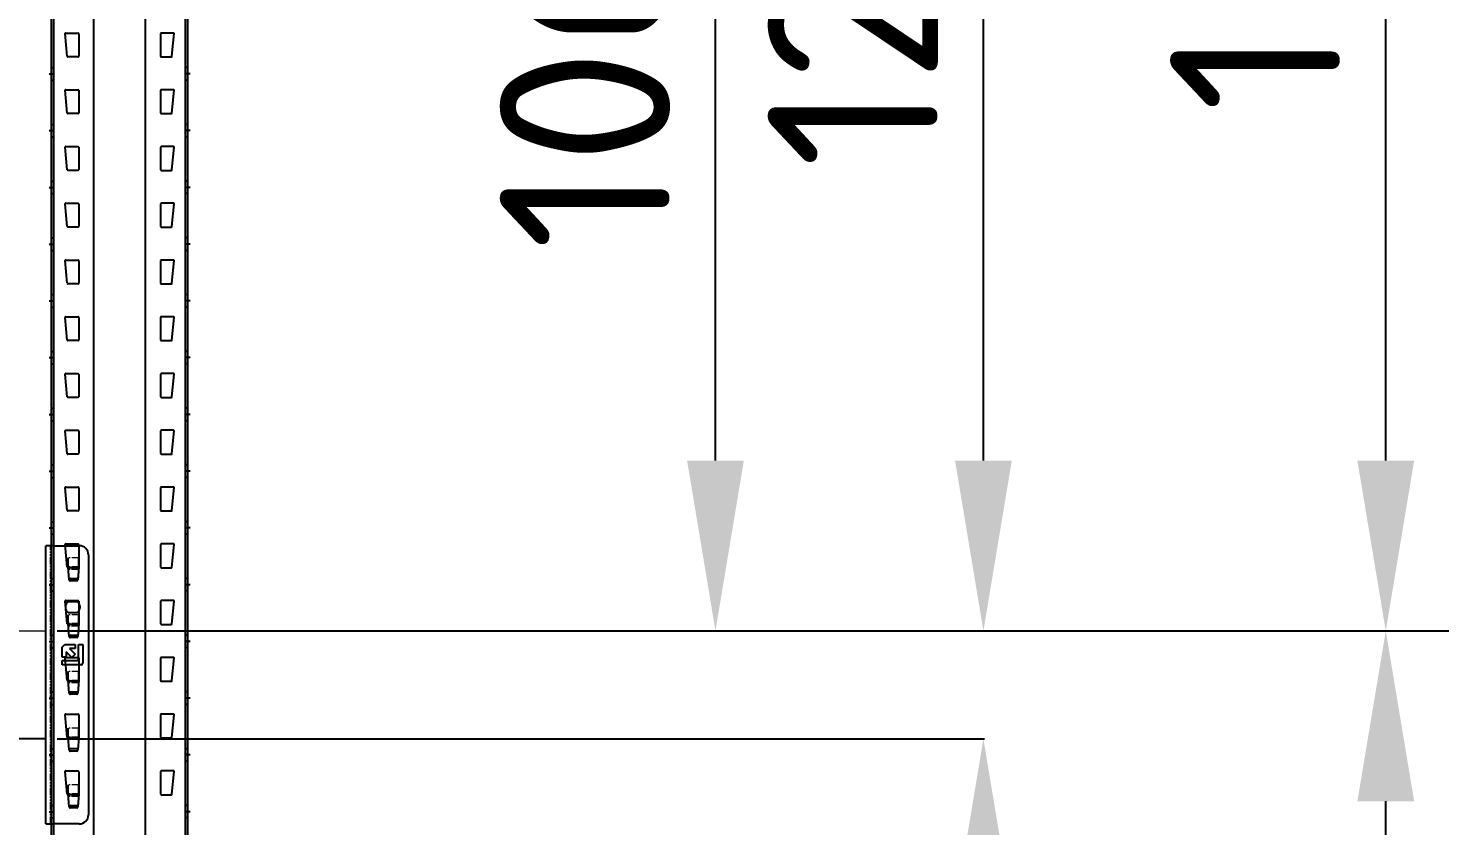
# Model space of a CAD drawing. Header units: millimetres. Extents: x 2140 to 223837, y 2113 to 170313.
# Drawn here: x 192580 to 193824, y 112232 to 112935 of the extents above; entities that cross this region are included whole.
import ezdxf

# ---------------------------------------------------------------- set-up
doc = ezdxf.new("R2010")
doc.units = ezdxf.units.MM
doc.linetypes.add('PHANTOM', pattern=[12.7, 6.35, -1.27, 1.27, -1.27, 1.27, -1.27])
doc.layers.add('0_ANNOT_Dimensions', color=7, linetype='Continuous')
doc.layers.add('2.Стойка', color=7, linetype='Continuous')
doc.layers.add('1.Балка', color=5, linetype='Continuous', lineweight=0)
doc.styles.get("Standard").update_dxf_attribs({"font": 'isocpeur.ttf'})
doc.dimstyles.new('150', dxfattribs={"dimtxt": 150, "dimasz": 150, "dimexe": 1, "dimexo": 10, "dimgap": 40, "dimtad": 1, "dimdec": 0, "dimzin": 0, "dimdsep": 46, "dimtxsty": 'Standard', "dimcen": 0.09, "dimadec": 0, "dimazin": 0, "dimtfac": 1, "dimtdec": 0, "dimtofl": 0, "dimtmove": 0, "dimatfit": 3, "dimfxl": 1, "dimtolj": 1, "dimtzin": 0, "dimarcsym": 0})
doc.dimstyles.new('150 (цвет)', dxfattribs={"dimtxt": 150, "dimasz": 150, "dimexe": 1, "dimexo": 10, "dimgap": -20, "dimtad": 1, "dimdec": 0, "dimzin": 0, "dimdsep": 46, "dimtxsty": 'Standard', "dimcen": 0.09, "dimadec": 0, "dimazin": 0, "dimtfac": 1, "dimtdec": 0, "dimtofl": 0, "dimtmove": 0, "dimatfit": 3, "dimfxl": 1, "dimtfill": 2, "dimtfillclr": 2, "dimtolj": 1, "dimtzin": 0, "dimarcsym": 0})

# ---------------------------------------------------------------- blocks, each defined once
blk = doc.blocks.new('*U494')
at = {"layer": '2.Стойка', "color": 0, "linetype": 'ByBlock'}
for p, q in [((-120, 0), (-120, 12200)), ((-118, 0), (-118, 12200)), ((-82.7, 0), (-82.7, 12200)), ((-37.3, 0), (-37.3, 12200)), ((-2, 0), (-2, 12200)), ((0, 0), (0, 12200)), ((-106.1, 3180.5), (-108, 3200.5)), ((-107.5, 3201), (-96.5, 3201)), ((-96, 3200.5), (-96, 3180.5)), ((-24, 3200.5), (-24, 3180.5)), ((-12.5, 3201), (-23.5, 3201)), ((-13.9, 3180.5), (-12, 3200.5)), ((-120, 3170.5), (-118, 3170.5)), ((-96.5, 3180), (-105.6, 3180)), ((-23.5, 3180), (-14.4, 3180)), ((0, 3170.5), (-2, 3170.5)), ((-122, 3165), (-118, 3165)), ((-120, 3159.5), (-118, 3159.5)), ((2, 3165), (-2, 3165)), ((0, 3159.5), (-2, 3159.5)), ((-106.1, 3130.5), (-108, 3150.5)), ((-107.5, 3151), (-96.5, 3151)), ((-96, 3150.5), (-96, 3130.5)), ((-24, 3150.5), (-24, 3130.5)), ((-12.5, 3151), (-23.5, 3151)), ((-13.9, 3130.5), (-12, 3150.5)), ((-96.5, 3130), (-105.6, 3130)), ((-23.5, 3130), (-14.4, 3130)), ((-122, 3115), (-118, 3115)), ((-120, 3120.5), (-118, 3120.5)), ((-120, 3109.5), (-118, 3109.5)), ((0, 3120.5), (-2, 3120.5)), ((2, 3115), (-2, 3115)), ((0, 3109.5), (-2, 3109.5)), ((-106.1, 3080.5), (-108, 3100.5)), ((-107.5, 3101), (-96.5, 3101)), ((-96, 3100.5), (-96, 3080.5)), ((-24, 3100.5), (-24, 3080.5)), ((-12.5, 3101), (-23.5, 3101)), ((-13.9, 3080.5), (-12, 3100.5)), ((-96.5, 3080), (-105.6, 3080)), ((-23.5, 3080), (-14.4, 3080)), ((-122, 3065), (-118, 3065)), ((-120, 3070.5), (-118, 3070.5)), ((-120, 3059.5), (-118, 3059.5)), ((0, 3070.5), (-2, 3070.5)), ((2, 3065), (-2, 3065)), ((0, 3059.5), (-2, 3059.5)), ((-106.1, 3030.5), (-108, 3050.5)), ((-107.5, 3051), (-96.5, 3051)), ((-96, 3050.5), (-96, 3030.5)), ((-24, 3050.5), (-24, 3030.5)), ((-12.5, 3051), (-23.5, 3051)), ((-13.9, 3030.5), (-12, 3050.5)), ((-96.5, 3030), (-105.6, 3030)), ((-23.5, 3030), (-14.4, 3030)), ((-122, 3015), (-118, 3015)), ((-120, 3020.5), (-118, 3020.5)), ((-120, 3009.5), (-118, 3009.5)), ((0, 3020.5), (-2, 3020.5)), ((2, 3015), (-2, 3015)), ((0, 3009.5), (-2, 3009.5)), ((-106.1, 2980.5), (-108, 3000.5)), ((-107.5, 3001), (-96.5, 3001)), ((-96, 3000.5), (-96, 2980.5)), ((-24, 3000.5), (-24, 2980.5)), ((-12.5, 3001), (-23.5, 3001)), ((-13.9, 2980.5), (-12, 3000.5)), ((-96.5, 2980), (-105.6, 2980)), ((-23.5, 2980), (-14.4, 2980)), ((-122, 2965), (-118, 2965)), ((-120, 2970.5), (-118, 2970.5)), ((-120, 2959.5), (-118, 2959.5)), ((0, 2970.5), (-2, 2970.5)), ((2, 2965), (-2, 2965)), ((0, 2959.5), (-2, 2959.5)), ((-106.1, 2930.5), (-108, 2950.5)), ((-107.5, 2951), (-96.5, 2951)), ((-96, 2950.5), (-96, 2930.5)), ((-24, 2950.5), (-24, 2930.5)), ((-12.5, 2951), (-23.5, 2951)), ((-13.9, 2930.5), (-12, 2950.5)), ((-96.5, 2930), (-105.6, 2930)), ((-23.5, 2930), (-14.4, 2930)), ((-122, 2915), (-118, 2915)), ((-120, 2920.5), (-118, 2920.5)), ((-120, 2909.5), (-118, 2909.5)), ((0, 2920.5), (-2, 2920.5)), ((2, 2915), (-2, 2915)), ((0, 2909.5), (-2, 2909.5)), ((-106.1, 2880.5), (-108, 2900.5)), ((-107.5, 2901), (-96.5, 2901)), ((-96, 2900.5), (-96, 2880.5)), ((-24, 2900.5), (-24, 2880.5)), ((-12.5, 2901), (-23.5, 2901)), ((-13.9, 2880.5), (-12, 2900.5)), ((-96.5, 2880), (-105.6, 2880)), ((-23.5, 2880), (-14.4, 2880)), ((-122, 2865), (-118, 2865)), ((-120, 2870.5), (-118, 2870.5)), ((-120, 2859.5), (-118, 2859.5)), ((0, 2870.5), (-2, 2870.5)), ((2, 2865), (-2, 2865)), ((0, 2859.5), (-2, 2859.5)), ((-106.1, 2830.5), (-108, 2850.5)), ((-107.5, 2851), (-96.5, 2851)), ((-96, 2850.5), (-96, 2830.5)), ((-24, 2850.5), (-24, 2830.5)), ((-12.5, 2851), (-23.5, 2851)), ((-13.9, 2830.5), (-12, 2850.5)), ((-96.5, 2830), (-105.6, 2830)), ((-23.5, 2830), (-14.4, 2830)), ((-122, 2815), (-118, 2815)), ((-120, 2820.5), (-118, 2820.5)), ((0, 2820.5), (-2, 2820.5)), ((2, 2815), (-2, 2815)), ((-120, 2809.5), (-118, 2809.5)), ((-106.1, 2780.5), (-108, 2800.5)), ((-107.5, 2801), (-96.5, 2801)), ((-96, 2800.5), (-96, 2780.5)), ((-24, 2800.5), (-24, 2780.5)), ((-12.5, 2801), (-23.5, 2801)), ((-13.9, 2780.5), (-12, 2800.5)), ((0, 2809.5), (-2, 2809.5)), ((-96.5, 2780), (-105.6, 2780)), ((-23.5, 2780), (-14.4, 2780)), ((-122, 2765), (-118, 2765)), ((-120, 2770.5), (-118, 2770.5)), ((0, 2770.5), (-2, 2770.5)), ((2, 2765), (-2, 2765)), ((-120, 2759.5), (-118, 2759.5)), ((-106.1, 2730.5), (-108, 2750.5)), ((-107.5, 2751), (-96.5, 2751)), ((-96, 2750.5), (-96, 2730.5)), ((-24, 2750.5), (-24, 2730.5)), ((-12.5, 2751), (-23.5, 2751)), ((-13.9, 2730.5), (-12, 2750.5)), ((0, 2759.5), (-2, 2759.5)), ((-96.5, 2730), (-105.6, 2730)), ((-23.5, 2730), (-14.4, 2730)), ((-122, 2715), (-118, 2715)), ((-120, 2720.5), (-118, 2720.5)), ((0, 2720.5), (-2, 2720.5)), ((2, 2715), (-2, 2715)), ((-120, 2709.5), (-118, 2709.5)), ((-106.1, 2680.5), (-108, 2700.5)), ((-107.5, 2701), (-96.5, 2701)), ((-96, 2700.5), (-96, 2680.5)), ((-24, 2700.5), (-24, 2680.5)), ((-12.5, 2701), (-23.5, 2701)), ((-13.9, 2680.5), (-12, 2700.5)), ((0, 2709.5), (-2, 2709.5)), ((-96.5, 2680), (-105.6, 2680)), ((-23.5, 2680), (-14.4, 2680)), ((-122, 2665), (-118, 2665)), ((-120, 2670.5), (-118, 2670.5)), ((0, 2670.5), (-2, 2670.5)), ((2, 2665), (-2, 2665)), ((-120, 2659.5), (-118, 2659.5)), ((-106.1, 2630.5), (-108, 2650.5)), ((-107.5, 2651), (-96.5, 2651)), ((-96, 2650.5), (-96, 2630.5)), ((-24, 2650.5), (-24, 2630.5)), ((-12.5, 2651), (-23.5, 2651)), ((-13.9, 2630.5), (-12, 2650.5)), ((0, 2659.5), (-2, 2659.5)), ((-96.5, 2630), (-105.6, 2630)), ((-23.5, 2630), (-14.4, 2630)), ((-122, 2615), (-118, 2615)), ((-120, 2620.5), (-118, 2620.5)), ((0, 2620.5), (-2, 2620.5)), ((2, 2615), (-2, 2615)), ((-120, 2609.5), (-118, 2609.5)), ((-106.1, 2580.5), (-108, 2600.5)), ((-107.5, 2601), (-96.5, 2601)), ((-96, 2600.5), (-96, 2580.5)), ((-24, 2600.5), (-24, 2580.5)), ((-12.5, 2601), (-23.5, 2601)), ((-13.9, 2580.5), (-12, 2600.5)), ((0, 2609.5), (-2, 2609.5)), ((-96.5, 2580), (-105.6, 2580)), ((-23.5, 2580), (-14.4, 2580)), ((-122, 2565), (-118, 2565)), ((-120, 2570.5), (-118, 2570.5)), ((0, 2570.5), (-2, 2570.5)), ((2, 2565), (-2, 2565)), ((-120, 2559.5), (-118, 2559.5)), ((-106.1, 2530.5), (-108, 2550.5)), ((-107.5, 2551), (-96.5, 2551)), ((-96, 2550.5), (-96, 2530.5)), ((-24, 2550.5), (-24, 2530.5)), ((-12.5, 2551), (-23.5, 2551)), ((-13.9, 2530.5), (-12, 2550.5)), ((0, 2559.5), (-2, 2559.5)), ((-96.5, 2530), (-105.6, 2530)), ((-23.5, 2530), (-14.4, 2530)), ((-122, 2515), (-118, 2515)), ((-120, 2520.5), (-118, 2520.5)), ((0, 2520.5), (-2, 2520.5)), ((2, 2515), (-2, 2515)), ((-120, 2509.5), (-118, 2509.5)), ((0, 2509.5), (-2, 2509.5))]:
    blk.add_line(p, q, dxfattribs=at)
for centre, start, end in [((-107.5, 3200.5), 90, 185.4403), ((-96.5, 3200.5), 0, 90), ((-23.5, 3200.5), 90, 180), ((-12.5, 3200.5), 354.5597, 90), ((-105.6, 3180.5), 185.4403, 270), ((-96.5, 3180.5), 270, 0), ((-23.5, 3180.5), 180, 270), ((-14.4, 3180.5), 270, 354.5597), ((-107.5, 3150.5), 90, 185.4403), ((-96.5, 3150.5), 0, 90), ((-23.5, 3150.5), 90, 180), ((-12.5, 3150.5), 354.5597, 90), ((-105.6, 3130.5), 185.4403, 270), ((-96.5, 3130.5), 270, 0), ((-23.5, 3130.5), 180, 270), ((-14.4, 3130.5), 270, 354.5597), ((-107.5, 3100.5), 90, 185.4403), ((-96.5, 3100.5), 0, 90), ((-23.5, 3100.5), 90, 180), ((-12.5, 3100.5), 354.5597, 90), ((-105.6, 3080.5), 185.4403, 270), ((-96.5, 3080.5), 270, 0), ((-23.5, 3080.5), 180, 270), ((-14.4, 3080.5), 270, 354.5597), ((-107.5, 3050.5), 90, 185.4403), ((-96.5, 3050.5), 0, 90), ((-23.5, 3050.5), 90, 180), ((-12.5, 3050.5), 354.5597, 90), ((-105.6, 3030.5), 185.4403, 270), ((-96.5, 3030.5), 270, 0), ((-23.5, 3030.5), 180, 270), ((-14.4, 3030.5), 270, 354.5597), ((-107.5, 3000.5), 90, 185.4403), ((-96.5, 3000.5), 0, 90), ((-23.5, 3000.5), 90, 180), ((-12.5, 3000.5), 354.5597, 90), ((-105.6, 2980.5), 185.4403, 270), ((-96.5, 2980.5), 270, 0), ((-23.5, 2980.5), 180, 270), ((-14.4, 2980.5), 270, 354.5597), ((-107.5, 2950.5), 90, 185.4403), ((-96.5, 2950.5), 0, 90), ((-23.5, 2950.5), 90, 180), ((-12.5, 2950.5), 354.5597, 90), ((-105.6, 2930.5), 185.4403, 270), ((-96.5, 2930.5), 270, 0), ((-23.5, 2930.5), 180, 270), ((-14.4, 2930.5), 270, 354.5597), ((-107.5, 2900.5), 90, 185.4403), ((-96.5, 2900.5), 0, 90), ((-23.5, 2900.5), 90, 180), ((-12.5, 2900.5), 354.5597, 90), ((-105.6, 2880.5), 185.4403, 270), ((-96.5, 2880.5), 270, 0), ((-23.5, 2880.5), 180, 270), ((-14.4, 2880.5), 270, 354.5597), ((-107.5, 2850.5), 90, 185.4403), ((-96.5, 2850.5), 0, 90), ((-23.5, 2850.5), 90, 180), ((-12.5, 2850.5), 354.5597, 90), ((-105.6, 2830.5), 185.4403, 270), ((-96.5, 2830.5), 270, 0), ((-23.5, 2830.5), 180, 270), ((-14.4, 2830.5), 270, 354.5597), ((-107.5, 2800.5), 90, 185.4403), ((-96.5, 2800.5), 0, 90), ((-23.5, 2800.5), 90, 180), ((-12.5, 2800.5), 354.5597, 90), ((-105.6, 2780.5), 185.4403, 270), ((-96.5, 2780.5), 270, 0), ((-23.5, 2780.5), 180, 270), ((-14.4, 2780.5), 270, 354.5597), ((-107.5, 2750.5), 90, 185.4403), ((-96.5, 2750.5), 0, 90), ((-23.5, 2750.5), 90, 180), ((-12.5, 2750.5), 354.5597, 90), ((-105.6, 2730.5), 185.4403, 270), ((-96.5, 2730.5), 270, 0), ((-23.5, 2730.5), 180, 270), ((-14.4, 2730.5), 270, 354.5597), ((-107.5, 2700.5), 90, 185.4403), ((-96.5, 2700.5), 0, 90), ((-23.5, 2700.5), 90, 180), ((-12.5, 2700.5), 354.5597, 90), ((-105.6, 2680.5), 185.4403, 270), ((-96.5, 2680.5), 270, 0), ((-23.5, 2680.5), 180, 270), ((-14.4, 2680.5), 270, 354.5597), ((-107.5, 2650.5), 90, 185.4403), ((-96.5, 2650.5), 0, 90), ((-23.5, 2650.5), 90, 180), ((-12.5, 2650.5), 354.5597, 90), ((-105.6, 2630.5), 185.4403, 270), ((-96.5, 2630.5), 270, 0), ((-23.5, 2630.5), 180, 270), ((-14.4, 2630.5), 270, 354.5597), ((-107.5, 2600.5), 90, 185.4403), ((-96.5, 2600.5), 0, 90), ((-23.5, 2600.5), 90, 180), ((-12.5, 2600.5), 354.5597, 90), ((-105.6, 2580.5), 185.4403, 270), ((-96.5, 2580.5), 270, 0), ((-23.5, 2580.5), 180, 270), ((-14.4, 2580.5), 270, 354.5597), ((-107.5, 2550.5), 90, 185.4403), ((-96.5, 2550.5), 0, 90), ((-23.5, 2550.5), 90, 180), ((-12.5, 2550.5), 354.5597, 90), ((-105.6, 2530.5), 185.4403, 270), ((-96.5, 2530.5), 270, 0), ((-23.5, 2530.5), 180, 270), ((-14.4, 2530.5), 270, 354.5597)]:
    blk.add_arc(centre, 0.5, start, end, dxfattribs=at)
blk = doc.blocks.new('*U1726')
at = {"layer": '1.Балка', "color": 0, "linetype": 'Continuous', "lineweight": 25}
for p, q in [((2705, -210.7), (2705, 34.3)), ((2712.5, 34.3), (2705, 34.3)), ((2712.5, 34.3), (2734.5, 34.3)), ((2742.5, 26.3), (2742.5, -202.7)), ((2724.6, 15.8), (2724.6, 23.6)), ((2725.6, 4.4), (2724.6, 15.8)), ((2734.2, 15.8), (2733.2, 4.4)), ((2734.2, 15.8), (2734.2, 23.6)), ((2732.4, 5.3), (2726.4, 5.3)), ((2732.2, 3.5), (2726.6, 3.5)), ((2724.9, -14.7), (2732.5, -14.7)), ((2732.5, -24.7), (2724.9, -24.7)), ((2724.6, -34.2), (2724.6, -26.4)), ((2725.6, -45.6), (2724.6, -34.2)), ((2734.2, -34.2), (2733.2, -45.6)), ((2734.2, -34.2), (2734.2, -26.4)), ((2732.4, -44.7), (2726.4, -44.7)), ((2732.2, -46.5), (2726.6, -46.5)), ((2719.5, -54.9), (2721.8, -52.7)), ((2719.5, -63.9), (2719.5, -54.9)), ((2721.8, -52.7), (2730.8, -52.7)), ((2728, -64), (2723, -59)), ((2723, -59), (2723, -63.9)), ((2725.8, -56.2), (2730.9, -61.2)), ((2730.8, -56.2), (2725.8, -56.2)), ((2730.9, -61.2), (2728, -64)), ((2730.8, -52.7), (2730.8, -56.2)), ((2733.8, -66.9), (2733.8, -52.7)), ((2733.8, -52.7), (2737.5, -52.7)), ((2737.5, -52.7), (2737.5, -69.2)), ((2723, -63.9), (2719.5, -63.9)), ((2719.5, -70.7), (2719.5, -66.9)), ((2719.5, -66.9), (2733.8, -66.9)), ((2736, -70.7), (2719.5, -70.7)), ((2724.6, -84.2), (2724.6, -76.4)), ((2725.6, -95.6), (2724.6, -84.2)), ((2734.2, -84.2), (2733.2, -95.6)), ((2734.2, -84.2), (2734.2, -76.4)), ((2732.4, -94.7), (2726.4, -94.7)), ((2732.2, -96.5), (2726.6, -96.5)), ((2705, -135.7), (5, -135.7)), ((2724.6, -134.2), (2724.6, -126.4)), ((2725.6, -145.6), (2724.6, -134.2)), ((2734.2, -134.2), (2733.2, -145.6)), ((2734.2, -134.2), (2734.2, -126.4)), ((2732.4, -144.7), (2726.4, -144.7)), ((2732.2, -146.5), (2726.6, -146.5)), ((2724.6, -184.2), (2724.6, -176.4)), ((2725.6, -195.6), (2724.6, -184.2)), ((2734.2, -184.2), (2733.2, -195.6)), ((2734.2, -184.2), (2734.2, -176.4)), ((2732.4, -194.7), (2726.4, -194.7)), ((2732.2, -196.5), (2726.6, -196.5)), ((2705, -210.7), (2712.5, -210.7)), ((2734.5, -210.7), (2712.5, -210.7))]:
    blk.add_line(p, q, dxfattribs=at)
at = {"layer": '1.Балка', "color": 0, "linetype": 'PHANTOM', "lineweight": 18}
for p, q in [((2709, -210.7), (2709, 34.3)), ((2734.2, 23.6), (2724.6, 23.6)), ((2734.2, 15.7), (2724.6, 15.7)), ((2734.1, 14.7), (2724.7, 14.7)), ((2734, 13.5), (2724.8, 13.5)), ((2734.2, -26.4), (2724.6, -26.4)), ((2734.2, -34.3), (2724.6, -34.3)), ((2734.1, -35.3), (2724.7, -35.3)), ((2734, -36.5), (2724.8, -36.5)), ((2734.2, -76.4), (2724.6, -76.4)), ((2734.2, -84.3), (2724.6, -84.3)), ((2734.1, -85.3), (2724.7, -85.3)), ((2734, -86.5), (2724.8, -86.5)), ((2734.2, -126.4), (2724.6, -126.4)), ((2734.2, -134.3), (2724.6, -134.3)), ((2734.1, -135.3), (2724.7, -135.3)), ((2734, -136.5), (2724.8, -136.5)), ((2734.2, -176.4), (2724.6, -176.4)), ((2734.2, -184.3), (2724.6, -184.3)), ((2734.1, -185.3), (2724.7, -185.3)), ((2734, -186.5), (2724.8, -186.5))]:
    blk.add_line(p, q, dxfattribs=at)
at = {"layer": '1.Балка', "color": 0}
blk.add_line((5, -40.7), (2705, -40.7), dxfattribs=at)
at = {"layer": '1.Балка', "color": 0, "linetype": 'Continuous', "lineweight": 25}
for centre, radius, start, end in [((2734.5, 26.3), 8, 0.0004, 89.9997), ((2726.4, 6.3), 0.99, 185.9117, 270.8038), ((2726.6, 4.5), 1.03, 183.6643, 268.5085), ((2726.6, 4.5), 1, 185.0015, 269.9986), ((2732.2, 4.5), 1.03, 271.4915, 356.3357), ((2732.2, 4.5), 1, 269.9955, 355.0045), ((2732.4, 6.3), 0.99, 269.1962, 354.0883), ((2728.2, -19.7), 6, 123.5568, 236.4432), ((2729.2, -19.7), 6, 303.5568, 56.4432), ((2726.4, -43.7), 0.99, 185.9116, 270.8034), ((2726.6, -45.5), 1.03, 183.6646, 268.5085), ((2726.6, -45.5), 1, 185.0015, 269.9986), ((2732.2, -45.5), 1.03, 271.4915, 356.3354), ((2732.2, -45.5), 1, 269.9955, 355.0045), ((2732.4, -43.7), 0.99, 269.1966, 354.0884), ((2736, -69.2), 1.5, 270, 359.9996), ((2726.4, -93.7), 0.99, 185.9118, 270.8034), ((2726.6, -95.5), 1.03, 183.6645, 268.5084), ((2726.6, -95.5), 1, 185.0015, 269.9986), ((2732.2, -95.5), 1.03, 271.4916, 356.3355), ((2732.2, -95.5), 1, 269.9955, 355.0044), ((2732.4, -93.7), 0.99, 269.1966, 354.0882), ((2726.4, -143.7), 0.99, 185.9119, 270.8034), ((2726.6, -145.5), 1.03, 183.6645, 268.5083), ((2726.6, -145.5), 1, 185.0015, 269.9986), ((2732.2, -145.5), 1.03, 271.4917, 356.3355), ((2732.2, -145.5), 1, 269.9955, 355.0045), ((2732.4, -143.7), 0.99, 269.1966, 354.0881), ((2726.4, -193.7), 0.99, 185.9116, 270.8034), ((2726.6, -195.5), 1.03, 183.6643, 268.5085), ((2726.6, -195.5), 1, 185.0015, 269.9986), ((2732.2, -195.5), 1.03, 271.4915, 356.3357), ((2732.2, -195.5), 1, 269.9955, 355.0045), ((2732.4, -193.7), 0.99, 269.1966, 354.0884), ((2734.5, -202.7), 8, 270.0003, 359.9996)]:
    blk.add_arc(centre, radius, start, end, dxfattribs=at)
blk = doc.blocks.new('*D870')
at = {"layer": '0_ANNOT_Dimensions', "color": 0, "lineweight": -2, "transparency": 16777216}
for p, q in [((192606, 112308.8), (193422.8, 112308.8)), ((193421.8, 111203.8), (193421.8, 112158.8)), ((192606, 111053.8), (193422.8, 111053.8))]:
    blk.add_line(p, q, dxfattribs=at)
at = {"layer": '0_ANNOT_Dimensions', "color": 0, "transparency": 16777216}
for points in [[(193396.8, 112158.8), (193446.8, 112158.8), (193421.8, 112308.8)], [(193396.8, 111203.8), (193446.8, 111203.8), (193421.8, 111053.8)]]:
    blk.add_solid(points, dxfattribs=at)
at = {"layer": 'Defpoints', "color": 0, "transparency": 16777216}
for p in [(192596, 112308.8), (193421.8, 112308.8), (192596, 111053.8)]:
    blk.add_point(p, dxfattribs=at)
at = {"layer": '0_ANNOT_Dimensions', "color": 0, "transparency": 16777216, "insert": (193306.8, 111681.3), "char_height": 150, "attachment_point": 5, "rotation": 90}
blk.add_mtext('\\A1;1255', dxfattribs=at)
blk = doc.blocks.new('*D871')
at = {"layer": '0_ANNOT_Dimensions', "color": 0, "lineweight": -2, "transparency": 16777216}
for p, q in [((192606, 112403.8), (193777.2, 112403.8)), ((193776.2, 111203.8), (193776.2, 112253.8)), ((192606, 111053.8), (193777.2, 111053.8))]:
    blk.add_line(p, q, dxfattribs=at)
at = {"layer": '0_ANNOT_Dimensions', "color": 0, "transparency": 16777216}
for points in [[(193751.2, 112253.8), (193801.2, 112253.8), (193776.2, 112403.8)], [(193751.2, 111203.8), (193801.2, 111203.8), (193776.2, 111053.8)]]:
    blk.add_solid(points, dxfattribs=at)
at = {"layer": 'Defpoints', "color": 0, "transparency": 16777216}
for p in [(192596, 112403.8), (193776.2, 112403.8), (192596, 111053.8)]:
    blk.add_point(p, dxfattribs=at)
at = {"layer": '0_ANNOT_Dimensions', "color": 0, "transparency": 16777216, "insert": (193661.2, 111728.8), "char_height": 150, "attachment_point": 5, "rotation": 90}
blk.add_mtext('\\A1;1350', dxfattribs=at)
blk = doc.blocks.new('*D872')
at = {"layer": '0_ANNOT_Dimensions', "color": 0, "lineweight": -2, "transparency": 16777216}
for p, q in [((192606, 113608.8), (193422.8, 113608.8)), ((193421.8, 112553.8), (193421.8, 113458.8)), ((192606, 112403.8), (193422.8, 112403.8))]:
    blk.add_line(p, q, dxfattribs=at)
at = {"layer": '0_ANNOT_Dimensions', "color": 0, "transparency": 16777216}
for points in [[(193396.8, 113458.8), (193446.8, 113458.8), (193421.8, 113608.8)], [(193396.8, 112553.8), (193446.8, 112553.8), (193421.8, 112403.8)]]:
    blk.add_solid(points, dxfattribs=at)
at = {"layer": 'Defpoints', "color": 0, "transparency": 16777216}
for p in [(192596, 113608.8), (193421.8, 113608.8), (192596, 112403.8)]:
    blk.add_point(p, dxfattribs=at)
at = {"layer": '0_ANNOT_Dimensions', "color": 0, "transparency": 16777216, "insert": (193306.8, 113006.3), "char_height": 150, "attachment_point": 5, "rotation": 90}
blk.add_mtext('\\A1;1205', dxfattribs=at)
blk = doc.blocks.new('*D873')
at = {"layer": '0_ANNOT_Dimensions', "color": 0, "lineweight": -2, "transparency": 16777216}
for p, q in [((192606, 113703.8), (193777.2, 113703.8)), ((193776.2, 112553.8), (193776.2, 113553.8)), ((192606, 112403.8), (193777.2, 112403.8))]:
    blk.add_line(p, q, dxfattribs=at)
at = {"layer": '0_ANNOT_Dimensions', "color": 0, "transparency": 16777216}
for points in [[(193751.2, 113553.8), (193801.2, 113553.8), (193776.2, 113703.8)], [(193751.2, 112553.8), (193801.2, 112553.8), (193776.2, 112403.8)]]:
    blk.add_solid(points, dxfattribs=at)
at = {"layer": 'Defpoints', "color": 0, "transparency": 16777216}
for p in [(192596, 113703.8), (193776.2, 113703.8), (192596, 112403.8)]:
    blk.add_point(p, dxfattribs=at)
at = {"layer": '0_ANNOT_Dimensions', "color": 0, "transparency": 16777216, "insert": (193661.2, 113053.8), "char_height": 150, "attachment_point": 5, "rotation": 90}
blk.add_mtext('\\A1;1300', dxfattribs=at)
blk = doc.blocks.new('*D880')
at = {"layer": '0_ANNOT_Dimensions', "color": 0, "lineweight": -2, "transparency": 16777216}
for p, q in [((192606, 113463.8), (193186.8, 113463.8)), ((193185.8, 112553.8), (193185.8, 113313.8)), ((192606, 112403.8), (193186.8, 112403.8))]:
    blk.add_line(p, q, dxfattribs=at)
at = {"layer": '0_ANNOT_Dimensions', "color": 0, "transparency": 16777216}
for points in [[(193160.8, 113313.8), (193210.8, 113313.8), (193185.8, 113463.8)], [(193160.8, 112553.8), (193210.8, 112553.8), (193185.8, 112403.8)]]:
    blk.add_solid(points, dxfattribs=at)
at = {"layer": 'Defpoints', "color": 0, "transparency": 16777216}
for p in [(192596, 113463.8), (193185.8, 113463.8), (192596, 112403.8)]:
    blk.add_point(p, dxfattribs=at)
at = {"layer": '0_ANNOT_Dimensions', "color": 0, "transparency": 16777216, "insert": (193070.8, 112933.8), "char_height": 150, "attachment_point": 5, "rotation": 90}
blk.add_mtext('\\A1;1060', dxfattribs=at)
blk = doc.blocks.new('*D882')
at = {"layer": '0_ANNOT_Dimensions', "color": 0, "lineweight": -2, "transparency": 16777216}
for p, q in [((192606, 112403.8), (194127.2, 112403.8)), ((194126.2, 109872.5), (194126.2, 112253.8)), ((193056.9, 109722.5), (194127.2, 109722.5))]:
    blk.add_line(p, q, dxfattribs=at)
at = {"layer": '0_ANNOT_Dimensions', "color": 0, "transparency": 16777216}
for points in [[(194101.2, 112253.8), (194151.2, 112253.8), (194126.2, 112403.8)], [(194101.2, 109872.5), (194151.2, 109872.5), (194126.2, 109722.5)]]:
    blk.add_solid(points, dxfattribs=at)
at = {"layer": 'Defpoints', "color": 0, "transparency": 16777216}
for p in [(192596, 112403.8), (194126.2, 112403.8), (193046.9, 109722.5)]:
    blk.add_point(p, dxfattribs=at)
at = {"layer": '0_ANNOT_Dimensions', "color": 0, "transparency": 16777216, "insert": (194011.2, 111063.1), "char_height": 150, "attachment_point": 5, "rotation": 90}
blk.add_mtext('\\A1;2681', dxfattribs=at)
blk = doc.blocks.new('*D883')
at = {"layer": '0_ANNOT_Dimensions', "color": 0, "lineweight": -2, "transparency": 16777216}
for p, q in [((192606, 113608.8), (194443.2, 113608.8)), ((194442.2, 109872.5), (194442.2, 113458.8)), ((194422.2, 111880.6), (194232.2, 111880.6)), ((194232.2, 111880.6), (194232.2, 111450.6)), ((194422.2, 111450.6), (194422.2, 111880.6)), ((194232.2, 111450.6), (194422.2, 111450.6)), ((193056.9, 109722.5), (194443.2, 109722.5))]:
    blk.add_line(p, q, dxfattribs=at)
at = {"layer": '0_ANNOT_Dimensions', "color": 0, "transparency": 16777216}
for points in [[(194417.2, 113458.8), (194467.2, 113458.8), (194442.2, 113608.8)], [(194417.2, 109872.5), (194467.2, 109872.5), (194442.2, 109722.5)]]:
    blk.add_solid(points, dxfattribs=at)
at = {"layer": 'Defpoints', "color": 0, "transparency": 16777216}
for p in [(192596, 113608.8), (194442.2, 113608.8), (193046.9, 109722.5)]:
    blk.add_point(p, dxfattribs=at)
at = {"layer": '0_ANNOT_Dimensions', "color": 0, "transparency": 16777216, "insert": (194327.2, 111665.6), "char_height": 150, "attachment_point": 5, "rotation": 90, "bg_fill": 1, "box_fill_scale": 1.1, "bg_fill_color": 2, "bg_fill_transparency": 0}
blk.add_mtext('\\A1;3886', dxfattribs=at)
blk = doc.blocks.new('*D884')
at = {"layer": '0_ANNOT_Dimensions', "color": 0, "lineweight": -2, "transparency": 16777216}
for p, q in [((192606, 115053.8), (194771.7, 115053.8)), ((194770.7, 109872.5), (194770.7, 114903.8)), ((193056.9, 109722.5), (194771.7, 109722.5))]:
    blk.add_line(p, q, dxfattribs=at)
at = {"layer": '0_ANNOT_Dimensions', "color": 0, "transparency": 16777216}
for points in [[(194745.7, 114903.8), (194795.7, 114903.8), (194770.7, 115053.8)], [(194745.7, 109872.5), (194795.7, 109872.5), (194770.7, 109722.5)]]:
    blk.add_solid(points, dxfattribs=at)
at = {"layer": 'Defpoints', "color": 0, "transparency": 16777216}
for p in [(192596, 115053.8), (194770.7, 115053.8), (193046.9, 109722.5)]:
    blk.add_point(p, dxfattribs=at)
at = {"layer": '0_ANNOT_Dimensions', "color": 0, "transparency": 16777216, "insert": (194655.7, 112388.1), "char_height": 150, "attachment_point": 5, "rotation": 90}
blk.add_mtext('\\A1;5331', dxfattribs=at)
blk = doc.blocks.new('*D885')
at = {"layer": '0_ANNOT_Dimensions', "color": 0, "lineweight": -2, "transparency": 16777216}
for p, q in [((192606, 116403.8), (195085.9, 116403.8)), ((195084.9, 109872.5), (195084.9, 116253.8)), ((193234.1, 109722.5), (195085.9, 109722.5))]:
    blk.add_line(p, q, dxfattribs=at)
at = {"layer": '0_ANNOT_Dimensions', "color": 0, "transparency": 16777216}
for points in [[(195059.9, 116253.8), (195109.9, 116253.8), (195084.9, 116403.8)], [(195059.9, 109872.5), (195109.9, 109872.5), (195084.9, 109722.5)]]:
    blk.add_solid(points, dxfattribs=at)
at = {"layer": 'Defpoints', "color": 0, "transparency": 16777216}
for p in [(192596, 116403.8), (195084.9, 116403.8), (193224.1, 109722.5)]:
    blk.add_point(p, dxfattribs=at)
at = {"layer": '0_ANNOT_Dimensions', "color": 0, "transparency": 16777216, "insert": (194969.9, 113063.1), "char_height": 150, "attachment_point": 5, "rotation": 90}
blk.add_mtext('\\A1;6681', dxfattribs=at)
blk = doc.blocks.new('*D886')
at = {"layer": '0_ANNOT_Dimensions', "color": 0, "lineweight": -2, "transparency": 16777216}
for p, q in [((192606, 117608.8), (195421.5, 117608.8)), ((195420.5, 109872.5), (195420.5, 117458.8)), ((195400.5, 113880.6), (195210.5, 113880.6)), ((195210.5, 113880.6), (195210.5, 113450.6)), ((195400.5, 113450.6), (195400.5, 113880.6)), ((195210.5, 113450.6), (195400.5, 113450.6)), ((193234.1, 109722.5), (195421.5, 109722.5))]:
    blk.add_line(p, q, dxfattribs=at)
at = {"layer": '0_ANNOT_Dimensions', "color": 0, "transparency": 16777216}
for points in [[(195395.5, 117458.8), (195445.5, 117458.8), (195420.5, 117608.8)], [(195395.5, 109872.5), (195445.5, 109872.5), (195420.5, 109722.5)]]:
    blk.add_solid(points, dxfattribs=at)
at = {"layer": 'Defpoints', "color": 0, "transparency": 16777216}
for p in [(192596, 117608.8), (195420.5, 117608.8), (193224.1, 109722.5)]:
    blk.add_point(p, dxfattribs=at)
at = {"layer": '0_ANNOT_Dimensions', "color": 0, "transparency": 16777216, "insert": (195305.5, 113665.6), "char_height": 150, "attachment_point": 5, "rotation": 90, "bg_fill": 1, "box_fill_scale": 1.1, "bg_fill_color": 2, "bg_fill_transparency": 0}
blk.add_mtext('\\A1;7886', dxfattribs=at)
blk = doc.blocks.new('*D890')
at = {"layer": '0_ANNOT_Dimensions', "color": 0, "lineweight": -2, "transparency": 16777216}
for p, q in [((192606, 118853.8), (195762.8, 118853.8)), ((195761.8, 109872.5), (195761.8, 118703.8)), ((192744, 109722.5), (195762.8, 109722.5))]:
    blk.add_line(p, q, dxfattribs=at)
at = {"layer": '0_ANNOT_Dimensions', "color": 0, "transparency": 16777216}
for points in [[(195736.8, 118703.8), (195786.8, 118703.8), (195761.8, 118853.8)], [(195736.8, 109872.5), (195786.8, 109872.5), (195761.8, 109722.5)]]:
    blk.add_solid(points, dxfattribs=at)
at = {"layer": 'Defpoints', "color": 0, "transparency": 16777216}
for p in [(192596, 118853.8), (195761.8, 118853.8), (192734, 109722.5)]:
    blk.add_point(p, dxfattribs=at)
at = {"layer": '0_ANNOT_Dimensions', "color": 0, "transparency": 16777216, "insert": (195646.8, 114288.1), "char_height": 150, "attachment_point": 5, "rotation": 90}
blk.add_mtext('\\A1;9131', dxfattribs=at)
blk = doc.blocks.new('*D891')
at = {"layer": '0_ANNOT_Dimensions', "color": 0, "lineweight": -2, "transparency": 16777216}
for p, q in [((192606, 120003.8), (196097.6, 120003.8)), ((196096.6, 109872.5), (196096.6, 119853.8)), ((192744, 109722.5), (196097.6, 109722.5))]:
    blk.add_line(p, q, dxfattribs=at)
at = {"layer": '0_ANNOT_Dimensions', "color": 0, "transparency": 16777216}
for points in [[(196071.6, 119853.8), (196121.6, 119853.8), (196096.6, 120003.8)], [(196071.6, 109872.5), (196121.6, 109872.5), (196096.6, 109722.5)]]:
    blk.add_solid(points, dxfattribs=at)
at = {"layer": 'Defpoints', "color": 0, "transparency": 16777216}
for p in [(192596, 120003.8), (196096.6, 120003.8), (192734, 109722.5)]:
    blk.add_point(p, dxfattribs=at)
at = {"layer": '0_ANNOT_Dimensions', "color": 0, "transparency": 16777216, "insert": (195981.6, 114863.1), "char_height": 150, "attachment_point": 5, "rotation": 90}
blk.add_mtext('\\A1;10281', dxfattribs=at)

msp = doc.modelspace()

# ---------------------------------------------------------------- block references
at = {"layer": '1.Балка', "color": 1}
msp.add_blockref('*U1726', (189891, 112444.5), dxfattribs=at)
at = {"layer": '2.Стойка', "color": 0}
msp.add_blockref('*U494', (192721, 109729.5), dxfattribs=at)

# ---------------------------------------------------------------- dimensions: what is measured, and where the dimension line sits
at = {"layer": '0_ANNOT_Dimensions'}
for base, p1, p2, picture, middle in [((196096.6, 120003.8), (192734, 109722.5), (192596, 120003.8), '*D891', (195981.6, 114863.1)), ((195761.8, 118853.8), (192734, 109722.5), (192596, 118853.8), '*D890', (195646.8, 114288.1)), ((195084.9, 116403.8), (193224.1, 109722.5), (192596, 116403.8), '*D885', (194969.9, 113063.1)), ((194770.7, 115053.8), (193046.9, 109722.5), (192596, 115053.8), '*D884', (194655.7, 112388.1)), ((193776.2, 113703.8), (192596, 112403.8), (192596, 113703.8), '*D873', (193661.2, 113053.8)), ((193776.2, 112403.8), (192596, 111053.8), (192596, 112403.8), '*D871', (193661.2, 111728.8)), ((194126.2, 112403.8), (193046.9, 109722.5), (192596, 112403.8), '*D882', (194011.2, 111063.1))]:
    dim = msp.add_linear_dim(base=base, p1=p1, p2=p2, angle=90, dimstyle='150', dxfattribs=at)
    dim.commit()
    dim.dimension.update_dxf_attribs({"geometry": picture, "text_midpoint": middle})
at = {"layer": '0_ANNOT_Dimensions', "color": 6}
for base, p1, p2, picture, middle in [((195420.5, 117608.8), (193224.1, 109722.5), (192596, 117608.8), '*D886', (195305.5, 113665.6)), ((194442.2, 113608.8), (193046.9, 109722.5), (192596, 113608.8), '*D883', (194327.2, 111665.6))]:
    dim = msp.add_linear_dim(base=base, p1=p1, p2=p2, angle=90, dimstyle='150 (цвет)', dxfattribs=at)
    dim.commit()
    dim.dimension.update_dxf_attribs({"geometry": picture, "text_midpoint": middle})
at = {"layer": '0_ANNOT_Dimensions', "color": 1}
for base, p1, p2, picture, middle in [((193421.8, 113608.8), (192596, 112403.8), (192596, 113608.8), '*D872', (193306.8, 113006.3)), ((193421.8, 112308.8), (192596, 111053.8), (192596, 112308.8), '*D870', (193306.8, 111681.3))]:
    dim = msp.add_linear_dim(base=base, p1=p1, p2=p2, angle=90, dimstyle='150', dxfattribs=at)
    dim.commit()
    dim.dimension.update_dxf_attribs({"geometry": picture, "text_midpoint": middle})
at = {"layer": '0_ANNOT_Dimensions', "color": 3}
dim = msp.add_linear_dim(base=(193185.8, 113463.8), p1=(192596, 112403.8), p2=(192596, 113463.8), angle=90, dimstyle='150', dxfattribs=at)
dim.commit()
dim.dimension.update_dxf_attribs({"geometry": '*D880', "text_midpoint": (193070.8, 112933.8)})

doc.saveas('drawing.dxf')
